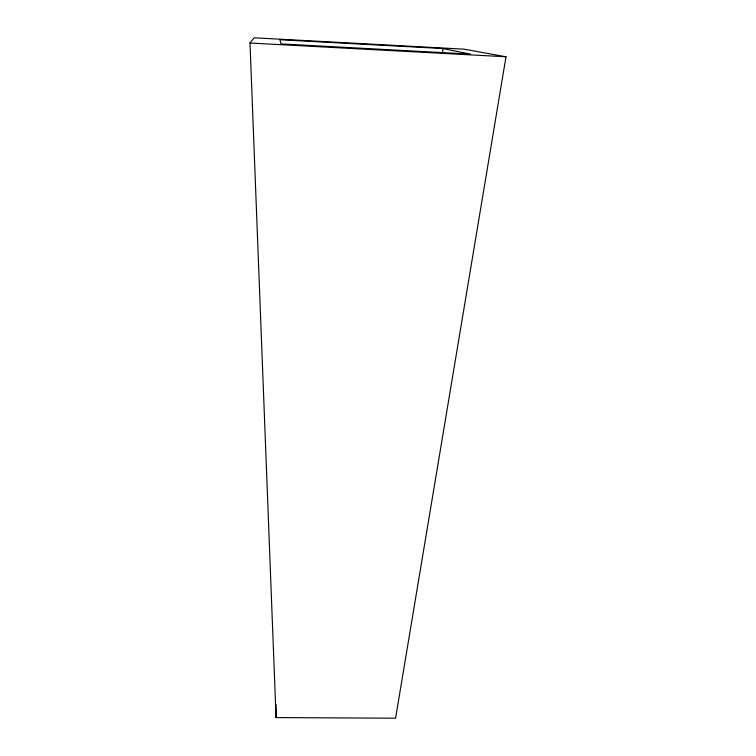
<?xml version="1.0" encoding="UTF-8"?>
<svg xmlns="http://www.w3.org/2000/svg" width="756" height="756" viewBox="0 0 756 756"><rect width="100%" height="100%" fill="white"/><g stroke="black" fill="none" stroke-linecap="round" stroke-linejoin="round"><path stroke-width="1.13" d="M442.534 53.222L442.893 48.554L279.862 39.737L281.015 43.914L470.563 54.111L442.893 48.554M506 56.785L395.577 718.2L276.063 717.576L250 43.026L254.186 37.8L464.071 49.168L506 56.785L250 43.026M276.006 704.62L276.063 717.576"/></g></svg>
